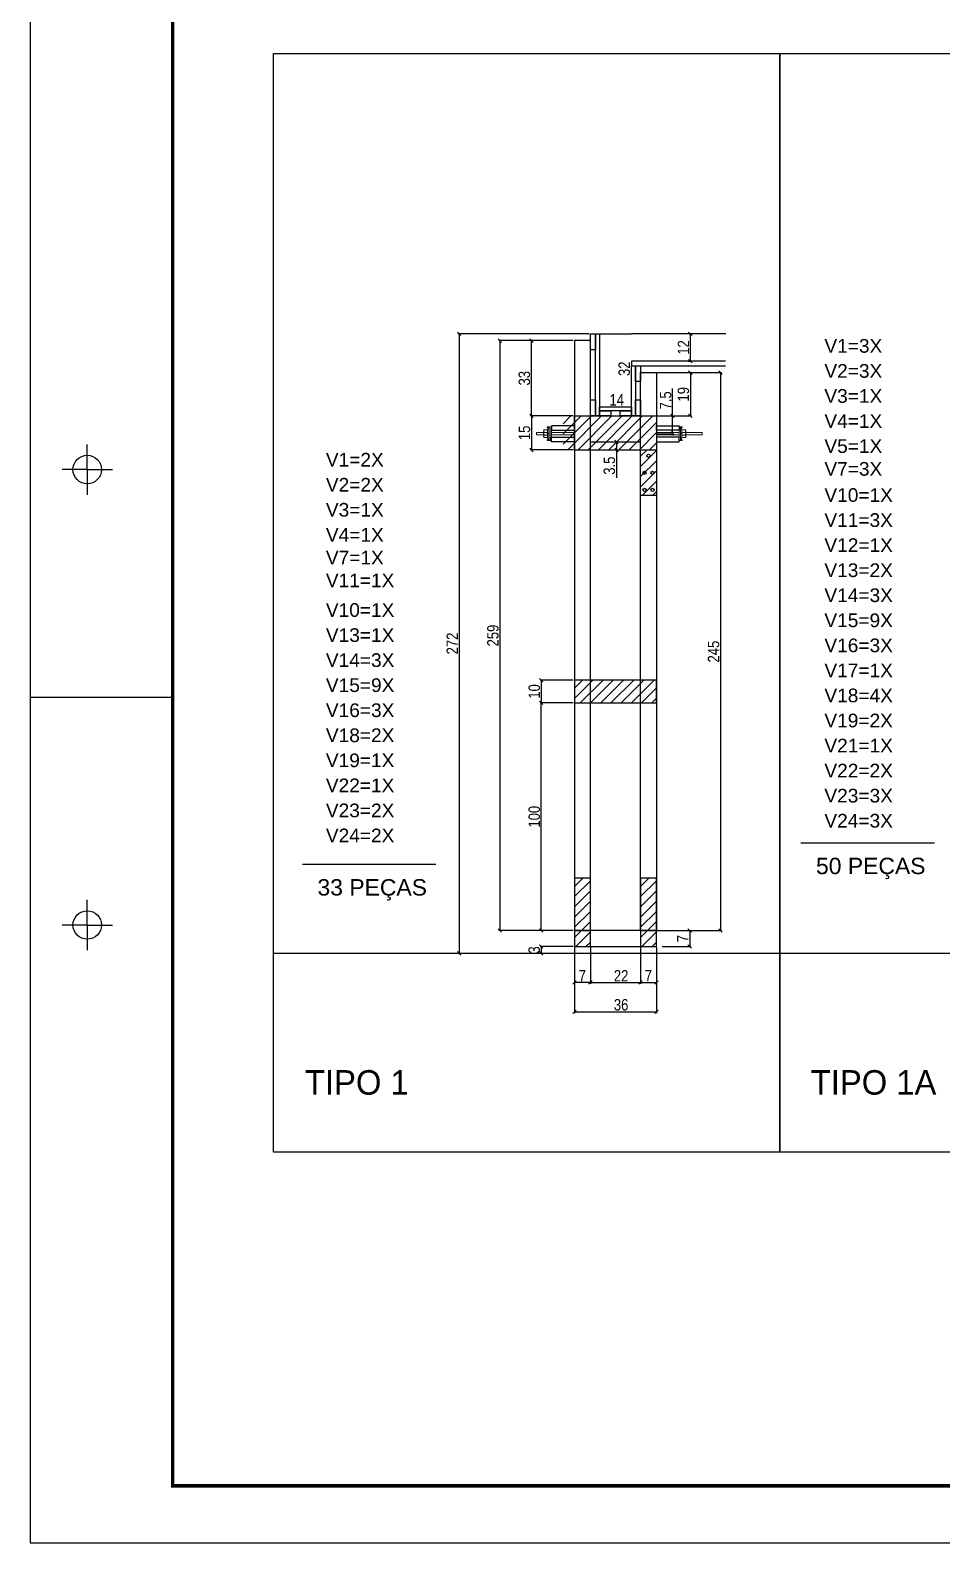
# Model space of a CAD drawing. Extents: x 15230 to 21256, y 3128 to 7338.
# Drawn here: x 15230 to 16030, y 3133 to 4462 of the extents above; entities that cross this region are included whole.
import ezdxf

# ---------------------------------------------------------------- set-up
doc = ezdxf.new("R2010")
doc.units = 0
doc.layers.add('BARRA_ANCORAGEM', color=1, linetype='Continuous', lineweight=15)
for name, color, linetype in [('COTA', 241, 'Continuous'), ('TIRAS REESCORAMENTO', 252, 'Continuous'), ('VIGAS', 3, 'Continuous')]:
    doc.layers.add(name, color=color, linetype=linetype)
doc.styles.add('COTA TECNICA 2X', font='techl___.ttf', dxfattribs={"height": 10})
doc.styles.add('R80-50', font='arial.ttf', dxfattribs={"height": 10})
doc.styles.add('ROMAS860', font='ROMAS860.SHX', dxfattribs={"height": 8.5})
doc.dimstyles.new('SECAO', dxfattribs={"dimscale": 0.333333, "dimtxt": 5, "dimasz": 9, "dimexe": 3, "dimexo": 3, "dimgap": 3, "dimtad": 1, "dimdec": 1, "dimlfac": 0.5, "dimzin": 12, "dimdsep": 46, "dimtxsty": 'COTA TECNICA 2X', "dimblk1": 'OBLIQUE', "dimblk2": 'OBLIQUE', "dimsah": 1, "dimcen": 0.9, "dimclrd": 4, "dimclre": 4, "dimclrt": 240, "dimadec": 1, "dimazin": 3, "dimtfac": 1, "dimtdec": 1, "dimtmove": 0, "dimatfit": 3, "dimfxl": 1, "dimtolj": 1, "dimtzin": 12, "dimarcsym": 0})

# ---------------------------------------------------------------- blocks, each defined once
blk = doc.blocks.new('*U6')
at = {"color": 252}
for p, q in [((-11690, 1785), (-11690, 1829.2)), ((-11690, 1785), (-11734.2, 1785)), ((-11690, 1785), (-11645.8, 1785)), ((-11690, 1785), (-11690, 1740.8)), ((-11790, 1385), (-11540, 1385)), ((-11690, 985), (-11690, 1029.2)), ((-11690, 985), (-11734.2, 985)), ((-11690, 985), (-11645.8, 985)), ((-11690, 985), (-11690, 940.8))]:
    blk.add_line(p, q, dxfattribs=at)
at = {"color": 7}
blk.add_lwpolyline([(-11790, 8310), (-11790, -100), (100, -100), (100, 8310)], close=True, dxfattribs=at)
at = {"color": 7, "const_width": 6}
blk.add_lwpolyline([(-11540, 8210), (-11540, 0), (0, 0), (0, 8210)], close=True, dxfattribs=at)
at = {"color": 252}
for centre in [(-11690, 1785), (-11690, 985)]:
    blk.add_circle(centre, 25, dxfattribs=at)
for p in [(-11690, 1785), (-11690, 1785), (-11690, 985), (-11690, 985)]:
    blk.add_point(p, dxfattribs=at)
blk.add_point((-11690, 985))
blk = doc.blocks.new('_Oblique')
at = {"color": 0, "linetype": 'ByBlock', "lineweight": -2}
blk.add_line((-0.5, -0.5), (0.5, 0.5), dxfattribs=at)
blk = doc.blocks.new('*D7')
at = {"layer": 'COTA', "color": 4, "lineweight": -2, "transparency": 16777216}
for p, q in [((15706.2, 4189.2), (15640.8, 4189.2)), ((15641.8, 4189.2), (15641.8, 3671.1)), ((15706.2, 3671.1), (15640.8, 3671.1))]:
    blk.add_line(p, q, dxfattribs=at)
at = {"layer": 'DEFPOINTS', "color": 0, "transparency": 16777216}
for p in [(15707.2, 4189.2), (15641.8, 3671.1), (15707.2, 3671.1)]:
    blk.add_point(p, dxfattribs=at)
at = {"layer": 'COTA', "color": 4, "lineweight": -2, "transparency": 16777216, "xscale": 3, "yscale": 3, "zscale": 3}
for p, rotation in [((15641.8, 4189.2), 90), ((15641.8, 3671.1), 270)]:
    blk.add_blockref('_Oblique', p, dxfattribs=dict(at, rotation=rotation))
at = {"layer": 'COTA', "color": 240, "transparency": 16777216, "insert": (15635.7, 3930.2), "char_height": 10, "attachment_point": 5, "rotation": 90, "style": 'COTA TECNICA 2X'}
blk.add_mtext('\\A1;259', dxfattribs=at)
blk = doc.blocks.new('*D8')
at = {"layer": 'COTA', "color": 4, "lineweight": -2, "transparency": 16777216}
for p, q in [((15707.2, 3656.1), (15707.2, 3598.7)), ((15779.2, 3656.1), (15779.2, 3598.7)), ((15707.2, 3599.7), (15779.2, 3599.7))]:
    blk.add_line(p, q, dxfattribs=at)
at = {"layer": 'DEFPOINTS', "color": 0, "transparency": 16777216}
for p in [(15707.2, 3657.1), (15779.2, 3657.1), (15779.2, 3599.7)]:
    blk.add_point(p, dxfattribs=at)
at = {"layer": 'COTA', "color": 4, "lineweight": -2, "transparency": 16777216, "xscale": 3, "yscale": 3, "zscale": 3, "rotation": 180}
blk.add_blockref('_Oblique', (15707.2, 3599.7), dxfattribs=at)
at = {"layer": 'COTA', "color": 4, "lineweight": -2, "transparency": 16777216, "xscale": 3, "yscale": 3, "zscale": 3}
blk.add_blockref('_Oblique', (15779.2, 3599.7), dxfattribs=at)
at = {"layer": 'COTA', "color": 240, "transparency": 16777216, "insert": (15748.2, 3605.9), "char_height": 10, "attachment_point": 5, "style": 'COTA TECNICA 2X'}
blk.add_mtext('\\A1;36', dxfattribs=at)
blk = doc.blocks.new('*D9')
at = {"layer": 'COTA', "color": 4, "lineweight": -2, "transparency": 16777216}
for p, q in [((15721.2, 3656.1), (15721.2, 3624.4)), ((15765.2, 3656.1), (15765.2, 3624.4)), ((15721.2, 3625.4), (15765.2, 3625.4))]:
    blk.add_line(p, q, dxfattribs=at)
at = {"layer": 'DEFPOINTS', "color": 0, "transparency": 16777216}
for p in [(15721.2, 3657.1), (15765.2, 3657.1), (15765.2, 3625.4)]:
    blk.add_point(p, dxfattribs=at)
at = {"layer": 'COTA', "color": 4, "lineweight": -2, "transparency": 16777216, "xscale": 3, "yscale": 3, "zscale": 3, "rotation": 180}
blk.add_blockref('_Oblique', (15721.2, 3625.4), dxfattribs=at)
at = {"layer": 'COTA', "color": 4, "lineweight": -2, "transparency": 16777216, "xscale": 3, "yscale": 3, "zscale": 3}
blk.add_blockref('_Oblique', (15765.2, 3625.4), dxfattribs=at)
at = {"layer": 'COTA', "color": 240, "transparency": 16777216, "insert": (15748.2, 3631.4), "char_height": 10, "attachment_point": 5, "style": 'COTA TECNICA 2X'}
blk.add_mtext('\\A1;22', dxfattribs=at)
blk = doc.blocks.new('*D10')
at = {"layer": 'COTA', "color": 4, "lineweight": -2, "transparency": 16777216}
blk.add_line((15765.2, 3625.4), (15779.2, 3625.4), dxfattribs=at)
at = {"layer": 'DEFPOINTS', "color": 0, "transparency": 16777216}
for p in [(15765.2, 3625.4), (15779.2, 3625.4), (15779.2, 3625.4)]:
    blk.add_point(p, dxfattribs=at)
at = {"layer": 'COTA', "color": 4, "lineweight": -2, "transparency": 16777216, "xscale": 3, "yscale": 3, "zscale": 3, "rotation": 180}
blk.add_blockref('_Oblique', (15765.2, 3625.4), dxfattribs=at)
at = {"layer": 'COTA', "color": 4, "lineweight": -2, "transparency": 16777216, "xscale": 3, "yscale": 3, "zscale": 3}
blk.add_blockref('_Oblique', (15779.2, 3625.4), dxfattribs=at)
at = {"layer": 'COTA', "color": 240, "transparency": 16777216, "insert": (15772.2, 3631.5), "char_height": 10, "attachment_point": 5, "style": 'COTA TECNICA 2X'}
blk.add_mtext('\\A1;7', dxfattribs=at)
blk = doc.blocks.new('*D11')
at = {"layer": 'COTA', "color": 4, "lineweight": -2, "transparency": 16777216}
blk.add_line((15721.2, 3625.4), (15707.2, 3625.4), dxfattribs=at)
at = {"layer": 'DEFPOINTS', "color": 0, "transparency": 16777216}
for p in [(15707.2, 3625.4), (15707.2, 3625.4), (15721.2, 3625.4)]:
    blk.add_point(p, dxfattribs=at)
at = {"layer": 'COTA', "color": 4, "lineweight": -2, "transparency": 16777216, "xscale": 3, "yscale": 3, "zscale": 3, "rotation": 180}
blk.add_blockref('_Oblique', (15707.2, 3625.4), dxfattribs=at)
at = {"layer": 'COTA', "color": 4, "lineweight": -2, "transparency": 16777216, "xscale": 3, "yscale": 3, "zscale": 3}
blk.add_blockref('_Oblique', (15721.2, 3625.4), dxfattribs=at)
at = {"layer": 'COTA', "color": 240, "transparency": 16777216, "insert": (15714.2, 3631.5), "char_height": 10, "attachment_point": 5, "style": 'COTA TECNICA 2X'}
blk.add_mtext('\\A1;7', dxfattribs=at)
blk = doc.blocks.new('*D12')
at = {"layer": 'COTA', "color": 4, "lineweight": -2, "transparency": 16777216}
for p, q in [((15706.2, 3891.1), (15677.1, 3891.1)), ((15678.1, 3891.1), (15678.1, 3871.1)), ((15706.2, 3871.1), (15677.1, 3871.1))]:
    blk.add_line(p, q, dxfattribs=at)
at = {"layer": 'DEFPOINTS', "color": 0, "transparency": 16777216}
for p in [(15707.2, 3891.1), (15678.1, 3871.1), (15707.2, 3871.1)]:
    blk.add_point(p, dxfattribs=at)
at = {"layer": 'COTA', "color": 4, "lineweight": -2, "transparency": 16777216, "xscale": 3, "yscale": 3, "zscale": 3}
for p, rotation in [((15678.1, 3891.1), 90), ((15678.1, 3871.1), 270)]:
    blk.add_blockref('_Oblique', p, dxfattribs=dict(at, rotation=rotation))
at = {"layer": 'COTA', "color": 240, "transparency": 16777216, "insert": (15672, 3881.1), "char_height": 10, "attachment_point": 5, "rotation": 90, "style": 'COTA TECNICA 2X'}
blk.add_mtext('\\A1;10', dxfattribs=at)
blk = doc.blocks.new('*D13')
at = {"layer": 'COTA', "color": 4, "lineweight": -2, "transparency": 16777216}
for p, q in [((15706.2, 4189.2), (15668.5, 4189.2)), ((15669.5, 4123.2), (15669.5, 4189.2)), ((15706.2, 4123.2), (15668.5, 4123.2))]:
    blk.add_line(p, q, dxfattribs=at)
at = {"layer": 'DEFPOINTS', "color": 0, "transparency": 16777216}
for p in [(15669.5, 4189.2), (15707.2, 4189.2), (15707.2, 4123.2)]:
    blk.add_point(p, dxfattribs=at)
at = {"layer": 'COTA', "color": 4, "lineweight": -2, "transparency": 16777216, "xscale": 3, "yscale": 3, "zscale": 3}
for p, rotation in [((15669.5, 4189.2), 90), ((15669.5, 4123.2), 270)]:
    blk.add_blockref('_Oblique', p, dxfattribs=dict(at, rotation=rotation))
at = {"layer": 'COTA', "color": 240, "transparency": 16777216, "insert": (15663.3, 4156.2), "char_height": 10, "attachment_point": 5, "rotation": 90, "style": 'COTA TECNICA 2X'}
blk.add_mtext('\\A1;33', dxfattribs=at)
blk = doc.blocks.new('*D14')
at = {"layer": 'COTA', "color": 4, "lineweight": -2, "transparency": 16777216}
for p, q in [((15780.2, 4161.1), (15810, 4161.1)), ((15809, 4161.1), (15809, 4123.2)), ((15780.2, 4123.2), (15810, 4123.2))]:
    blk.add_line(p, q, dxfattribs=at)
at = {"layer": 'DEFPOINTS', "color": 0, "transparency": 16777216}
for p in [(15779.2, 4161.1), (15779.2, 4123.2), (15809, 4123.2)]:
    blk.add_point(p, dxfattribs=at)
at = {"layer": 'COTA', "color": 4, "lineweight": -2, "transparency": 16777216, "xscale": 3, "yscale": 3, "zscale": 3}
for p, rotation in [((15809, 4161.1), 90), ((15809, 4123.2), 270)]:
    blk.add_blockref('_Oblique', p, dxfattribs=dict(at, rotation=rotation))
at = {"layer": 'COTA', "color": 240, "transparency": 16777216, "insert": (15802.9, 4142.1), "char_height": 10, "attachment_point": 5, "rotation": 90, "style": 'COTA TECNICA 2X'}
blk.add_mtext('\\A1;19', dxfattribs=at)
blk = doc.blocks.new('*D15')
at = {"layer": 'COTA', "color": 4, "lineweight": -2, "transparency": 16777216}
for p, q in [((15720.2, 4195.2), (15605, 4195.2)), ((15606, 4195.2), (15606, 3651.1)), ((15706.2, 3651.1), (15605, 3651.1))]:
    blk.add_line(p, q, dxfattribs=at)
at = {"layer": 'DEFPOINTS', "color": 0, "transparency": 16777216}
for p in [(15721.2, 4195.2), (15606, 3651.1), (15707.2, 3651.1)]:
    blk.add_point(p, dxfattribs=at)
at = {"layer": 'COTA', "color": 4, "lineweight": -2, "transparency": 16777216, "xscale": 3, "yscale": 3, "zscale": 3}
for p, rotation in [((15606, 4195.2), 90), ((15606, 3651.1), 270)]:
    blk.add_blockref('_Oblique', p, dxfattribs=dict(at, rotation=rotation))
at = {"layer": 'COTA', "color": 240, "transparency": 16777216, "insert": (15600, 3923.2), "char_height": 10, "attachment_point": 5, "rotation": 90, "style": 'COTA TECNICA 2X'}
blk.add_mtext('\\A1;272', dxfattribs=at)
blk = doc.blocks.new('*D16')
at = {"layer": 'COTA', "color": 4, "lineweight": -2, "transparency": 16777216}
for p, q in [((15706.2, 3657.1), (15677.1, 3657.1)), ((15678.1, 3657.1), (15678.1, 3651.1)), ((15706.2, 3651.1), (15677.1, 3651.1))]:
    blk.add_line(p, q, dxfattribs=at)
at = {"layer": 'DEFPOINTS', "color": 0, "transparency": 16777216}
for p in [(15707.2, 3657.1), (15678.1, 3651.1), (15707.2, 3651.1)]:
    blk.add_point(p, dxfattribs=at)
at = {"layer": 'COTA', "color": 4, "lineweight": -2, "transparency": 16777216, "xscale": 3, "yscale": 3, "zscale": 3}
for p, rotation in [((15678.1, 3657.1), 90), ((15678.1, 3651.1), 270)]:
    blk.add_blockref('_Oblique', p, dxfattribs=dict(at, rotation=rotation))
at = {"layer": 'COTA', "color": 240, "transparency": 16777216, "insert": (15671.9, 3654.1), "char_height": 10, "attachment_point": 5, "rotation": 90, "style": 'COTA TECNICA 2X'}
blk.add_mtext('\\A1;3', dxfattribs=at)
blk = doc.blocks.new('*D17')
at = {"layer": 'DEFPOINTS', "color": 0, "transparency": 16777216}
for p in [(15744.3, 4195.2), (15757.2, 4195.2), (15744.3, 4131.2)]:
    blk.add_point(p, dxfattribs=at)
at = {"layer": 'COTA', "color": 240, "transparency": 16777216, "insert": (15751, 4164.5), "char_height": 10, "attachment_point": 5, "rotation": 90, "style": 'COTA TECNICA 2X'}
blk.add_mtext('\\A1;32', dxfattribs=at)
blk = doc.blocks.new('*D18')
at = {"layer": 'DEFPOINTS', "color": 0, "transparency": 16777216}
for p in [(15729.2, 4131.2), (15757.2, 4131.2), (15757.2, 4131.2)]:
    blk.add_point(p, dxfattribs=at)
at = {"layer": 'COTA', "color": 240, "transparency": 16777216, "insert": (15744.3, 4137.2), "char_height": 10, "attachment_point": 5, "style": 'COTA TECNICA 2X'}
blk.add_mtext('\\A1;14', dxfattribs=at)
blk = doc.blocks.new('*D19')
at = {"layer": 'COTA', "color": 4, "lineweight": -2, "transparency": 16777216}
for p, q in [((15706.2, 3871.1), (15677.1, 3871.1)), ((15678.1, 3671.1), (15678.1, 3871.1)), ((15705.2, 3671.1), (15677.1, 3671.1))]:
    blk.add_line(p, q, dxfattribs=at)
at = {"layer": 'DEFPOINTS', "color": 0, "transparency": 16777216}
for p in [(15678.1, 3871.1), (15707.2, 3871.1), (15706.2, 3671.1)]:
    blk.add_point(p, dxfattribs=at)
at = {"layer": 'COTA', "color": 4, "lineweight": -2, "transparency": 16777216, "xscale": 3, "yscale": 3, "zscale": 3}
for p, rotation in [((15678.1, 3871.1), 90), ((15678.1, 3671.1), 270)]:
    blk.add_blockref('_Oblique', p, dxfattribs=dict(at, rotation=rotation))
at = {"layer": 'COTA', "color": 240, "transparency": 16777216, "insert": (15672, 3771.1), "char_height": 10, "attachment_point": 5, "rotation": 90, "style": 'COTA TECNICA 2X'}
blk.add_mtext('\\A1;100', dxfattribs=at)
blk = doc.blocks.new('*D20')
at = {"layer": 'COTA', "color": 4, "lineweight": -2, "transparency": 16777216}
for p, q in [((15809, 4171.2), (15809, 4195.2)), ((15810, 4195.2), (15810, 4195.2)), ((15806.8, 4171.2), (15810, 4171.2))]:
    blk.add_line(p, q, dxfattribs=at)
at = {"layer": 'DEFPOINTS', "color": 0, "transparency": 16777216}
for p in [(15809, 4195.2), (15809, 4195.2), (15805.8, 4171.2)]:
    blk.add_point(p, dxfattribs=at)
at = {"layer": 'COTA', "color": 4, "lineweight": -2, "transparency": 16777216, "xscale": 3, "yscale": 3, "zscale": 3}
for p, rotation in [((15809, 4195.2), 90), ((15809, 4171.2), 270)]:
    blk.add_blockref('_Oblique', p, dxfattribs=dict(at, rotation=rotation))
at = {"layer": 'COTA', "color": 240, "transparency": 16777216, "insert": (15802.9, 4183.2), "char_height": 10, "attachment_point": 5, "rotation": 90, "style": 'COTA TECNICA 2X'}
blk.add_mtext('\\A1;12', dxfattribs=at)
blk = doc.blocks.new('*D21')
at = {"layer": 'COTA', "color": 4, "lineweight": -2, "transparency": 16777216}
for p, q in [((15781.2, 4161.1), (15836.5, 4161.1)), ((15835.5, 4161.1), (15835.5, 3671.1)), ((15781.2, 3671.1), (15836.5, 3671.1))]:
    blk.add_line(p, q, dxfattribs=at)
at = {"layer": 'DEFPOINTS', "color": 0, "transparency": 16777216}
for p in [(15780.2, 4161.1), (15780.2, 3671.1), (15835.5, 3671.1)]:
    blk.add_point(p, dxfattribs=at)
at = {"layer": 'COTA', "color": 4, "lineweight": -2, "transparency": 16777216, "xscale": 3, "yscale": 3, "zscale": 3}
for p, rotation in [((15835.5, 4161.1), 90), ((15835.5, 3671.1), 270)]:
    blk.add_blockref('_Oblique', p, dxfattribs=dict(at, rotation=rotation))
at = {"layer": 'COTA', "color": 240, "transparency": 16777216, "insert": (15829.4, 3916.1), "char_height": 10, "attachment_point": 5, "rotation": 90, "style": 'COTA TECNICA 2X'}
blk.add_mtext('\\A1;245', dxfattribs=at)
blk = doc.blocks.new('*D22')
at = {"layer": 'COTA', "color": 4, "lineweight": -2, "transparency": 16777216}
for p, q in [((15766.2, 3671.1), (15809.4, 3671.1)), ((15808.4, 3671.1), (15808.4, 3657.1)), ((15784.3, 3657.1), (15809.4, 3657.1))]:
    blk.add_line(p, q, dxfattribs=at)
at = {"layer": 'DEFPOINTS', "color": 0, "transparency": 16777216}
for p in [(15765.2, 3671.1), (15783.3, 3657.1), (15808.4, 3657.1)]:
    blk.add_point(p, dxfattribs=at)
at = {"layer": 'COTA', "color": 4, "lineweight": -2, "transparency": 16777216, "xscale": 3, "yscale": 3, "zscale": 3}
for p, rotation in [((15808.4, 3671.1), 90), ((15808.4, 3657.1), 270)]:
    blk.add_blockref('_Oblique', p, dxfattribs=dict(at, rotation=rotation))
at = {"layer": 'COTA', "color": 240, "transparency": 16777216, "insert": (15802.3, 3664.1), "char_height": 10, "attachment_point": 5, "rotation": 90, "style": 'COTA TECNICA 2X'}
blk.add_mtext('\\A1;7', dxfattribs=at)
blk = doc.blocks.new('*D23')
at = {"layer": 'COTA', "color": 4, "lineweight": -2, "transparency": 16777216}
for p, q in [((15706.2, 4123.2), (15668.5, 4123.2)), ((15669.5, 4123.2), (15669.5, 4093.2)), ((15706.2, 4093.2), (15668.5, 4093.2))]:
    blk.add_line(p, q, dxfattribs=at)
at = {"layer": 'DEFPOINTS', "color": 0, "transparency": 16777216}
for p in [(15707.2, 4123.2), (15669.5, 4093.2), (15707.2, 4093.2)]:
    blk.add_point(p, dxfattribs=at)
at = {"layer": 'COTA', "color": 4, "lineweight": -2, "transparency": 16777216, "xscale": 3, "yscale": 3, "zscale": 3}
for p, rotation in [((15669.5, 4123.2), 90), ((15669.5, 4093.2), 270)]:
    blk.add_blockref('_Oblique', p, dxfattribs=dict(at, rotation=rotation))
at = {"layer": 'COTA', "color": 240, "transparency": 16777216, "insert": (15663.4, 4108.2), "char_height": 10, "attachment_point": 5, "rotation": 90, "style": 'COTA TECNICA 2X'}
blk.add_mtext('\\A1;15', dxfattribs=at)
blk = doc.blocks.new('A$C51C4441F')
at = {"layer": 'BARRA_ANCORAGEM'}
for p, q in [((-2.3, 3.4), (-5.8, 3.4)), ((-5.8, 3.4), (-5.8, -3.4)), ((-2.3, 1.2), (-5, 1.2)), ((-2.3, 3.4), (-1.8, 5.5)), ((-2.3, 3.4), (-2.3, 3.4)), ((-2.3, 3.4), (-2.3, 0.2)), ((-2.3, -3.4), (-5.8, -3.4)), ((-2.2, -1.2), (-5, -1.2)), ((-2.3, -0.2), (-2.3, -3.4)), ((-2.3, -3.4), (-1.8, -5.5))]:
    blk.add_line(p, q, dxfattribs=at)
for points in [[(-2.7, 6), (-1.2, 6), (-1.2, 5.5), (-2.7, 5.5)], [(-2.7, 0.2), (-1.2, 0.2), (-1.2, -0.2), (-2.7, -0.2)], [(-1.2, -6), (0, -6), (0, 6), (-1.2, 6)], [(-2.7, -6), (-1.2, -6), (-1.2, -5.5), (-2.7, -5.5)]]:
    blk.add_lwpolyline(points, close=True, dxfattribs=at)
for centre, radius, start, end in [((-4.7, 2.3), 1.15, 107.7845, 252.2718), ((-4.5, 0), 1.3, 112.648, 247.4083), ((-4.7, -2.3), 1.15, 107.7845, 252.2718)]:
    blk.add_arc(centre, radius, start, end, dxfattribs=at)
blk = doc.blocks.new('*D24')
at = {"layer": 'COTA', "color": 4, "lineweight": -2, "transparency": 16777216}
for p, q in [((15793.4, 4123.2), (15793.4, 4147.3)), ((15780.2, 4123.2), (15794.4, 4123.2)), ((15793.4, 4107.5), (15793.4, 4123.2)), ((15780.2, 4107.5), (15794.4, 4107.5))]:
    blk.add_line(p, q, dxfattribs=at)
at = {"layer": 'DEFPOINTS', "color": 0, "transparency": 16777216}
for p in [(15779.2, 4123.2), (15793.4, 4123.2), (15779.2, 4107.5)]:
    blk.add_point(p, dxfattribs=at)
at = {"layer": 'COTA', "color": 4, "lineweight": -2, "transparency": 16777216, "xscale": 3, "yscale": 3, "zscale": 3}
for p, rotation in [((15793.4, 4123.2), 90), ((15793.4, 4107.5), 270)]:
    blk.add_blockref('_Oblique', p, dxfattribs=dict(at, rotation=rotation))
at = {"layer": 'COTA', "color": 240, "transparency": 16777216, "insert": (15787.3, 4136.7), "char_height": 10, "attachment_point": 5, "rotation": 90, "style": 'COTA TECNICA 2X'}
blk.add_mtext('\\A1;7.5', dxfattribs=at)
blk = doc.blocks.new('*D25')
at = {"layer": 'COTA', "color": 4, "lineweight": -2, "transparency": 16777216}
for p, q in [((15744.2, 4100.2), (15745.2, 4100.2)), ((15744.2, 4100.2), (15744.2, 4093.2)), ((15744.2, 4093.2), (15745.2, 4093.2)), ((15744.2, 4093.2), (15744.2, 4068.6))]:
    blk.add_line(p, q, dxfattribs=at)
at = {"layer": 'DEFPOINTS', "color": 0, "transparency": 16777216}
for p in [(15743.2, 4100.2), (15743.2, 4093.2), (15744.2, 4093.2)]:
    blk.add_point(p, dxfattribs=at)
at = {"layer": 'COTA', "color": 4, "lineweight": -2, "transparency": 16777216, "xscale": 3, "yscale": 3, "zscale": 3}
for p, rotation in [((15744.2, 4100.2), 90), ((15744.2, 4093.2), 270)]:
    blk.add_blockref('_Oblique', p, dxfattribs=dict(at, rotation=rotation))
at = {"layer": 'COTA', "color": 240, "transparency": 16777216, "insert": (15737.9, 4079.4), "char_height": 10, "attachment_point": 5, "rotation": 90, "style": 'COTA TECNICA 2X'}
blk.add_mtext('\\A1;3.5', dxfattribs=at)

msp = doc.modelspace()

# ---------------------------------------------------------------- hatches: boundary and pattern name
at = {"layer": 'COTA'}
h = msp.add_hatch(dxfattribs=at)
h.set_pattern_fill('ANSI31', color=256, scale=2, style=0)
h.set_pattern_definition([(45, (-8917.725, -209173.9055), (-4.49012806, 4.49012806), [])])
h.paths.add_polyline_path([(15779.23, 4093.16), (15779.23, 4123.16), (15697.23, 4123.16), (15697.23, 4093.16)])
h = msp.add_hatch(dxfattribs=at)
h.set_pattern_fill('ANSI31', color=256, scale=2, style=0)
h.set_pattern_definition([(45, (-7894.5014, -194166.246), (-4.49012806, 4.49012806), [])])
h.paths.add_polyline_path([(15765.35, 4053.14), (15779.35, 4053.14), (15779.35, 4093.08), (15765.35, 4093.08)])
h = msp.add_hatch(dxfattribs=at)
h.set_pattern_fill('ANSI31', color=256, scale=2, style=0)
h.set_pattern_definition([(45, (-7884.626, -194230.161), (-4.49012806, 4.49012806), [])])
h.paths.add_polyline_path([(15779.23, 3871.14), (15779.23, 3891.14), (15707.23, 3891.14), (15707.23, 3871.14)])
h = msp.add_hatch(dxfattribs=at)
h.set_pattern_fill('ANSI31', color=256, scale=2, style=0)
h.set_pattern_definition([(45, (-4136.9927, -2152.071), (-4.490128, 4.490128), [])])
h.paths.add_polyline_path([(15707.23, 3657.12), (15721.23, 3657.12), (15721.23, 3717.12), (15707.23, 3717.12)])
h = msp.add_hatch(dxfattribs=at)
h.set_pattern_fill('ANSI31', color=256, scale=2, style=0)
h.set_pattern_definition([(45, (-4078.9927, -2152.071), (-4.490128, 4.490128), [])])
h.paths.add_polyline_path([(15765.23, 3657.12), (15779.23, 3657.12), (15779.23, 3717.12), (15765.23, 3717.12)])

# ---------------------------------------------------------------- linework, layer by layer
at = {"linetype": 'Continuous'}
for p, q in [((15707.23, 4093.16), (15707.23, 4123.16)), ((15707.23, 4123.16), (15779.23, 4123.16)), ((15779.23, 4123.16), (15779.23, 4093.16)), ((15779.23, 4093.16), (15707.23, 4093.16)), ((15765.23, 4100.16), (15721.23, 4100.16))]:
    msp.add_line(p, q, dxfattribs=at)
msp.add_line((15779.23, 4053.14), (15765.23, 4053.14))
for points in [[(15707.23, 3671.12), (15721.23, 3671.12), (15721.23, 4189.21), (15707.23, 4189.21)], [(15707.23, 3657.12), (15721.23, 3657.12), (15721.23, 3717.12), (15707.23, 3717.12)], [(15765.23, 3657.12), (15779.23, 3657.12), (15779.23, 3717.12), (15765.23, 3717.12)]]:
    msp.add_lwpolyline(points, close=True, dxfattribs=at)
for points in [[(15765.23, 4100.16), (15765.23, 4161.09), (15779.23, 4161.09), (15779.23, 3671.12), (15765.23, 3671.12), (15765.23, 4100.16)], [(15707.23, 3871.14), (15779.23, 3871.14), (15779.23, 3891.14), (15707.23, 3891.14), (15707.23, 3871.14)], [(15729.23, 3657.12), (15779.23, 3657.12), (15779.23, 3671.12), (15707.23, 3671.12), (15707.23, 3657.12), (15729.23, 3657.12)]]:
    msp.add_lwpolyline(points, dxfattribs=at)
for centre in [(15772.23, 4088.08), (15768.73, 4073.11), (15775.73, 4073.11), (15768.73, 4058.14), (15775.73, 4058.14)]:
    msp.add_circle(centre, 1.4)
at = {"layer": 'BARRA_ANCORAGEM'}
for points in [[(15674.03, 4106.46), (15680.21, 4106.46), (15680.21, 4108.46), (15674.03, 4108.46)], [(15686.03, 4113.46), (15687.23, 4113.46), (15687.23, 4101.46), (15686.03, 4101.46)], [(15687.23, 4106.46), (15707.23, 4106.46), (15707.23, 4108.46), (15687.23, 4108.46)], [(15799.23, 4106.46), (15779.23, 4106.46), (15779.23, 4108.46), (15799.23, 4108.46)], [(15800.43, 4113.46), (15799.23, 4113.46), (15799.23, 4101.46), (15800.43, 4101.46)], [(15805.04, 4106.46), (15819.23, 4106.46), (15819.23, 4108.46), (15805.04, 4108.46)]]:
    msp.add_lwpolyline(points, close=True, dxfattribs=at)
at = {"layer": 'TIRAS REESCORAMENTO', "linetype": 'ByBlock'}
for p, q in [((15729.23, 4195.21), (15757.23, 4195.21)), ((15840.19, 4195.21), (15757.23, 4195.21)), ((15757.23, 4167.21), (15839.71, 4167.21)), ((15887.39, 3651.12), (15443.11, 3651.12)), ((16346.67, 3651.12), (15887.39, 3651.12))]:
    msp.add_line(p, q, dxfattribs=at)
for points in [[(15721.23, 4195.21), (15725.63, 4195.21), (15725.63, 4181.21), (15721.23, 4181.21)], [(15760.83, 4167.21), (15765.23, 4167.21), (15765.23, 4153.21), (15760.83, 4153.21)], [(15721.23, 4137.16), (15725.63, 4137.16), (15725.63, 4123.16), (15721.23, 4123.16)], [(15757.23, 4127.56), (15729.23, 4127.56), (15729.23, 4131.16), (15757.23, 4131.16)], [(15760.83, 4137.16), (15765.23, 4137.16), (15765.23, 4123.16), (15760.83, 4123.16)], [(15739.23, 4127.56), (15739.23, 4123.16), (15729.23, 4123.16), (15729.23, 4127.56)], [(15757.23, 4127.56), (15757.23, 4123.16), (15747.23, 4123.16), (15747.23, 4127.56)], [(15687.23, 4110.46), (15707.23, 4110.46), (15707.23, 4114.46), (15687.23, 4114.46)], [(15799.23, 4110.46), (15779.23, 4110.46), (15779.23, 4114.46), (15799.23, 4114.46)], [(15687.23, 4104.46), (15707.23, 4104.46), (15707.23, 4100.46), (15687.23, 4100.46)], [(15799.23, 4104.46), (15779.23, 4104.46), (15779.23, 4100.46), (15799.23, 4100.46)]]:
    msp.add_lwpolyline(points, close=True, dxfattribs=at)
for points in [[(15729.23, 4123.16), (15725.63, 4123.16), (15725.63, 4195.21), (15729.23, 4195.21), (15729.23, 4123.16)], [(15839.71, 4171.21), (15757.23, 4171.21), (15757.23, 4167.21), (15839.71, 4167.21)], [(15760.83, 4123.16), (15757.23, 4123.16), (15757.23, 4167.21), (15760.83, 4167.21), (15760.83, 4123.16)]]:
    msp.add_lwpolyline(points, dxfattribs=at)
at = {"layer": 'VIGAS', "color": 7}
for p, q in [((15906, 3748.13), (16023.16, 3748.13)), ((15468.39, 3729.33), (15585.55, 3729.33))]:
    msp.add_line(p, q, dxfattribs=at)
at = {"layer": 'VIGAS'}
for points in [[(15887.39, 3476.51), (15443.11, 3476.51), (15443.11, 4441.29), (15887.39, 4441.29)], [(16346.67, 3476.51), (15887.39, 3476.51), (15887.39, 4441.29), (16346.67, 4441.29)]]:
    msp.add_lwpolyline(points, close=True, dxfattribs=at)

# ---------------------------------------------------------------- block references
at = {"xscale": 0.5, "yscale": 0.5, "zscale": 0.5}
msp.add_blockref('*U6', (21124.54, 3183.48), dxfattribs=at)
at = {"layer": 'BARRA_ANCORAGEM', "xscale": -1, "rotation": 180}
msp.add_blockref('A$C51C4441F', (15686.03, 4107.46), dxfattribs=at)
at = {"layer": 'BARRA_ANCORAGEM', "xscale": -1}
msp.add_blockref('A$C51C4441F', (15799.23, 4107.46), dxfattribs=at)

# ---------------------------------------------------------------- texts
at = {"layer": 'COTA', "color": 7, "style": 'ROMAS860'}
for s, p in [('TIPO 1', (15470.69, 3527.03)), ('TIPO 1A', (15914.68, 3527.03))]:
    msp.add_text(s, height=21.505, dxfattribs=at).set_placement(p)
at = {"layer": 'VIGAS', "color": 0, "style": 'R80-50'}
for s, p in [('V1=3X', (15926.66, 4178.6)), ('V2=3X', (15926.66, 4156.6)), ('V3=1X', (15926.66, 4134.6)), ('V4=1X', (15926.66, 4112.6)), ('V5=1X', (15926.66, 4090.6)), ('V1=2X', (15489.05, 4078.64)), ('V7=3X', (15926.66, 4070.6)), ('V2=2X', (15489.05, 4056.64)), ('V10=1X', (15926.66, 4047.6)), ('V3=1X', (15489.05, 4034.64)), ('V11=3X', (15926.66, 4025.6)), ('V4=1X', (15489.05, 4012.64)), ('V12=1X', (15926.66, 4003.6)), ('V7=1X', (15489.05, 3992.64)), ('V13=2X', (15926.66, 3981.6)), ('V11=1X', (15489.05, 3972.64)), ('V14=3X', (15926.66, 3959.6)), ('V10=1X', (15489.05, 3946.64)), ('V15=9X', (15926.66, 3937.6)), ('V13=1X', (15489.05, 3924.64)), ('V16=3X', (15926.66, 3915.6)), ('V14=3X', (15489.05, 3902.64)), ('V17=1X', (15926.66, 3893.6)), ('V15=9X', (15489.05, 3880.64)), ('V18=4X', (15926.66, 3871.6)), ('V16=3X', (15489.05, 3858.64)), ('V19=2X', (15926.66, 3849.6)), ('V18=2X', (15489.05, 3836.64)), ('V21=1X', (15926.66, 3827.6)), ('V19=1X', (15489.05, 3814.64)), ('V22=2X', (15926.66, 3805.6)), ('V22=1X', (15489.05, 3792.64)), ('V23=3X', (15926.66, 3783.6)), ('V23=2X', (15489.05, 3770.64)), ('V24=3X', (15926.66, 3761.6)), ('V24=2X', (15489.05, 3748.64))]:
    msp.add_text(s, height=12, dxfattribs=at).set_placement(p)
at = {"layer": 'VIGAS', "color": 7, "char_height": 14.4, "attachment_point": 1, "style": 'R80-50'}
for s, insert in [('50 PEÇAS', (15919.27, 3735.08)), ('33 PEÇAS', (15481.66, 3716.28))]:
    msp.add_mtext_dynamic_manual_height_columns(s, width=162.221, gutter_width=50, heights=[0], dxfattribs=dict(at, insert=insert))

# ---------------------------------------------------------------- dimensions: what is measured, and where the dimension line sits
at = {"layer": 'COTA', "color": 3}
for base, p1, p2, picture, middle in [((15606.02, 3651.12), (15721.23, 4195.21), (15707.23, 3651.12), '*D15', (15599.95, 3923.17)), ((15641.82, 3671.12), (15707.23, 4189.21), (15707.23, 3671.12), '*D7', (15635.68, 3930.17)), ((15669.53, 4189.21), (15707.23, 4123.16), (15707.23, 4189.21), '*D13', (15663.31, 4156.19)), ((15808.98, 4195.21), (15805.82, 4171.21), (15808.98, 4195.21), '*D20', (15802.92, 4183.21)), ((15808.98, 4123.16), (15779.23, 4161.09), (15779.23, 4123.16), '*D14', (15802.89, 4142.13)), ((15835.52, 3671.12), (15780.23, 4161.09), (15780.23, 3671.12), '*D21', (15829.41, 3916.1)), ((15669.53, 4093.16), (15707.23, 4123.16), (15707.23, 4093.16), '*D23', (15663.42, 4108.16)), ((15744.15, 4093.16), (15743.23, 4100.16), (15743.23, 4093.16), '*D25', (15737.93, 4079.36)), ((15678.13, 3871.14), (15707.23, 3891.14), (15707.23, 3871.14), '*D12', (15672.02, 3881.14)), ((15678.13, 3871.14), (15706.23, 3671.12), (15707.23, 3871.14), '*D19', (15672.02, 3771.13)), ((15808.37, 3657.12), (15765.23, 3671.12), (15783.28, 3657.12), '*D22', (15802.3, 3664.12))]:
    dim = msp.add_linear_dim(base=base, p1=p1, p2=p2, angle=90, dimstyle='SECAO', dxfattribs=at)
    dim.commit()
    dim.dimension.update_dxf_attribs({"geometry": picture, "text_midpoint": middle})
dim = msp.add_linear_dim(base=(15757.23, 4195.21), p1=(15744.26, 4131.16), p2=(15744.26, 4195.21), angle=90, dimstyle='SECAO', override={"dimse1": 1, "dimse2": 1, "dimsd1": 1, "dimsd2": 1}, dxfattribs=at)
dim.commit()
dim.dimension.update_dxf_attribs({"geometry": '*D17', "text_midpoint": (15757.23, 4164.51), "dimtype": 160})
dim = msp.add_linear_dim(base=(15793.45, 4123.16), p1=(15779.23, 4107.46), p2=(15779.23, 4123.16), angle=90, text='7.5', dimstyle='SECAO', dxfattribs=at)
dim.commit()
dim.dimension.update_dxf_attribs({"geometry": '*D24', "text_midpoint": (15787.34, 4136.74)})
dim = msp.add_linear_dim(base=(15757.23, 4131.16), p1=(15729.23, 4131.16), p2=(15757.23, 4131.16), dimstyle='SECAO', override={"dimse1": 1, "dimse2": 1, "dimsd1": 1, "dimsd2": 1}, dxfattribs=at)
dim.commit()
dim.dimension.update_dxf_attribs({"geometry": '*D18', "text_midpoint": (15744.26, 4131.16), "dimtype": 160})
dim = msp.add_linear_dim(base=(15678.13, 3651.12), p1=(15707.23, 3657.12), p2=(15707.23, 3651.12), angle=90, dimstyle='SECAO', dxfattribs=at)
dim.commit()
dim.dimension.update_dxf_attribs({"geometry": '*D16', "text_midpoint": (15678.13, 3654.12), "dimtype": 160})
for base, p1, p2, picture, middle in [((15779.23, 3599.66), (15707.23, 3657.12), (15779.23, 3657.12), '*D8', (15748.23, 3599.66)), ((15765.23, 3625.38), (15721.23, 3657.12), (15765.23, 3657.12), '*D9', (15748.23, 3625.38)), ((15779.23, 3625.38), (15765.23, 3625.38), (15779.23, 3625.38), '*D10', (15772.23, 3625.38))]:
    dim = msp.add_linear_dim(base=base, p1=p1, p2=p2, dimstyle='SECAO', dxfattribs=at)
    dim.commit()
    dim.dimension.update_dxf_attribs({"geometry": picture, "text_midpoint": middle, "dimtype": 160})
dim = msp.add_linear_dim(base=(15707.23, 3625.38), p1=(15721.23, 3625.38), p2=(15707.23, 3625.38), dimstyle='SECAO', dxfattribs=at)
dim.commit()
dim.dimension.update_dxf_attribs({"geometry": '*D11', "text_midpoint": (15714.23, 3631.45)})

doc.saveas('drawing.dxf')
